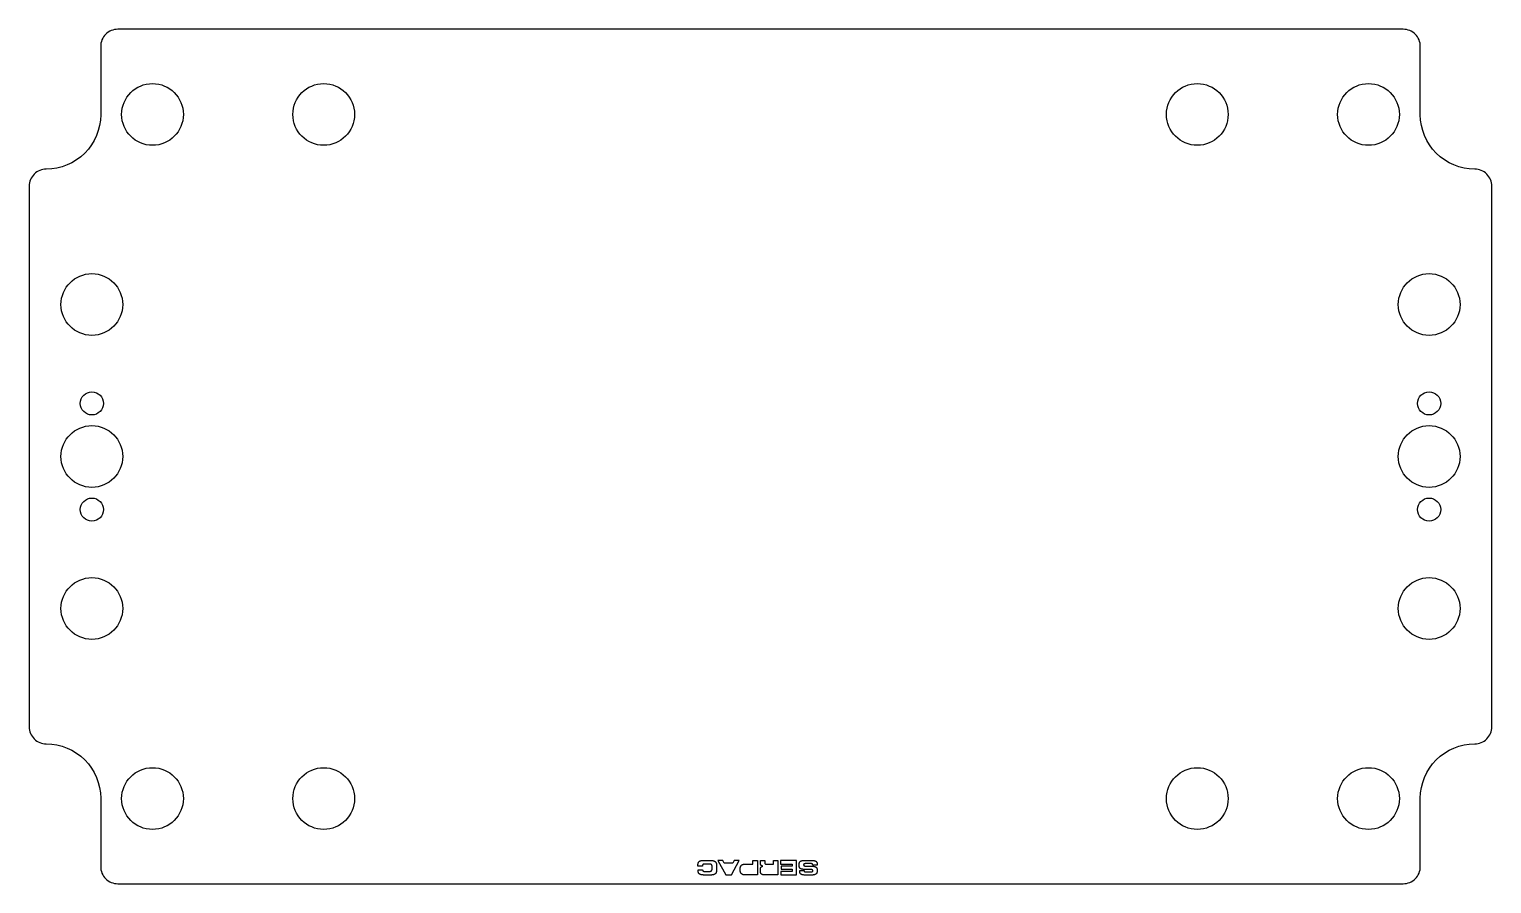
# Model space of a CAD drawing. Header units: millimetres. Extents: x -96 to 96, y -56 to 56.
import ezdxf

# ---------------------------------------------------------------- set-up
doc = ezdxf.new("R2010")
doc.units = ezdxf.units.MM
doc.layers.get('0').update_dxf_attribs({"linetype": 'CONTINUOUS'})

msp = doc.modelspace()

# ---------------------------------------------------------------- linework, layer by layer
for p, q in [((-8.23, -53.9), (-8.23, -53.72)), ((-7.54, -53.15), (-6.6, -53.15)), ((-6.7, -53.64), (-7.31, -53.64)), ((-5.77, -53.84), (-5.77, -54.4)), ((-2.14, -53.65), (-0.99, -53.65)), ((-0.99, -53.65), (-0.99, -53.17)), ((-0.99, -53.17), (-0.41, -53.17)), ((-0.41, -53.17), (-0.41, -55.06)), ((-0.01, -53.5), (-0.01, -53.17)), ((-0.01, -53.17), (0.56, -53.17)), ((0.56, -53.17), (0.56, -53.4)), ((0.8, -53.66), (1.71, -53.66)), ((1.71, -53.66), (1.71, -53.17)), ((1.71, -53.17), (2.29, -53.17)), ((2.29, -53.17), (2.29, -55.06)), ((6.63, -53.58), (5.92, -53.58)), ((6.02, -53.15), (6.72, -53.15)), ((7.46, -53.79), (6.88, -53.79)), ((7.46, -53.66), (7.46, -53.79)), ((-7.65, -53.9), (-8.23, -53.9)), ((-8.21, -54.37), (-7.63, -54.37)), ((-7.63, -54.37), (-7.63, -54.42)), ((-7.36, -54.6), (-6.73, -54.6)), ((-6.6, -55.08), (-7.28, -55.08)), ((-6.37, -54.22), (-6.37, -54.02)), ((-2.67, -54.41), (-2.67, -54.25)), ((-0.41, -55.06), (-1.99, -55.06)), ((-0.02, -54.5), (-0.02, -54.38)), ((0.3, -53.92), (0.3, -53.91)), ((2.29, -55.06), (0.54, -55.06)), ((5.16, -54.52), (5.16, -54.46)), ((5.16, -54.46), (5.74, -54.46)), ((6.7, -55.08), (5.89, -55.08)), ((6.02, -54.66), (6.66, -54.66))]:
    msp.add_line(p, q)
msp.add_lwpolyline([(-93.98, -37.82, -0.414214), (-86.83, -44.97), (-86.83, -53.97, 0.414214), (-84.58, -56.22), (84.58, -56.22, 0.414214), (86.83, -53.97), (86.83, -44.97, -0.414214), (93.98, -37.82, 0.414214), (96.23, -35.57), (96.23, 35.57, 0.414214), (93.98, 37.82, -0.414214), (86.83, 44.97), (86.83, 53.97, 0.414214), (84.58, 56.22), (-84.58, 56.22, 0.414214), (-86.83, 53.97), (-86.83, 44.97, -0.414214), (-93.98, 37.82, 0.414214), (-96.23, 35.57), (-96.23, -35.57, 0.414214)], format="xyb", close=True)
for points in [[(-4.58, -55.06), (-3.83, -55.06), (-2.81, -53.17), (-3.45, -53.17), (-3.62, -53.51), (-4.79, -53.51), (-4.97, -53.17), (-5.62, -53.17)], [(2.63, -53.63), (4.15, -53.63), (4.15, -53.93), (2.74, -53.93), (2.74, -54.32), (4.15, -54.32), (4.15, -54.62), (2.66, -54.62), (2.66, -55.06), (4.72, -55.06), (4.72, -53.17), (2.63, -53.17)]]:
    msp.add_lwpolyline(points, close=True)
for centre, radius in [((-80.01, 45.01), 4.06), ((-57.48, 45.01), 4.06), ((57.48, 45.01), 4.06), ((80.01, 45.01), 4.06), ((-87.99, 20), 4.06), ((87.99, 20), 4.06), ((-87.99, 6.99), 1.52), ((87.99, 6.99), 1.52), ((-87.99, 0), 4.06), ((87.99, 0), 4.06), ((-87.99, -6.99), 1.52), ((87.99, -6.99), 1.52), ((-87.99, -20), 4.06), ((87.99, -20), 4.06), ((-80.01, -45.01), 4.06), ((-57.48, -45.01), 4.06), ((57.48, -45.01), 4.06), ((80.01, -45.01), 4.06)]:
    msp.add_circle(centre, radius)
for points, knots in [([(-8.23, -53.72), (-8.23, -53.7), (-8.23, -53.66), (-8.22, -53.6), (-8.21, -53.54), (-8.2, -53.49), (-8.18, -53.44), (-8.16, -53.39), (-8.13, -53.35), (-8.11, -53.33), (-8.1, -53.32)], [0, 0, 0, 0, 0.150718, 0.292615, 0.42543, 0.549973, 0.669452, 0.783299, 0.892563, 1, 1, 1, 1]), ([(-8.1, -53.32), (-8.09, -53.3), (-8.06, -53.28), (-8, -53.24), (-7.94, -53.22), (-7.88, -53.19), (-7.8, -53.18), (-7.72, -53.16), (-7.63, -53.16), (-7.57, -53.15), (-7.54, -53.15)], [0, 0, 0, 0, 0.097968, 0.200272, 0.309594, 0.426616, 0.553964, 0.691257, 0.839924, 1, 1, 1, 1]), ([(-7.56, -53.67), (-7.57, -53.67), (-7.58, -53.68), (-7.6, -53.7), (-7.62, -53.73), (-7.63, -53.75), (-7.64, -53.78), (-7.65, -53.82), (-7.65, -53.86), (-7.65, -53.88), (-7.65, -53.9)], [0, 0, 0, 0, 0.099707, 0.2016, 0.307369, 0.421278, 0.546481, 0.68321, 0.833975, 1, 1, 1, 1]), ([(-7.31, -53.64), (-7.33, -53.64), (-7.36, -53.64), (-7.4, -53.64), (-7.44, -53.64), (-7.47, -53.65), (-7.5, -53.65), (-7.52, -53.66), (-7.54, -53.66), (-7.56, -53.67), (-7.56, -53.67)], [0, 0, 0, 0, 0.183178, 0.349943, 0.498954, 0.631767, 0.747064, 0.84722, 0.930788, 1, 1, 1, 1]), ([(-6.43, -53.72), (-6.43, -53.72), (-6.45, -53.7), (-6.47, -53.69), (-6.5, -53.67), (-6.53, -53.66), (-6.57, -53.65), (-6.61, -53.64), (-6.65, -53.64), (-6.68, -53.64), (-6.7, -53.64)], [0, 0, 0, 0, 0.096303, 0.197213, 0.304561, 0.421148, 0.547307, 0.68548, 0.836493, 1, 1, 1, 1]), ([(-6.6, -53.15), (-6.57, -53.15), (-6.5, -53.16), (-6.41, -53.16), (-6.32, -53.17), (-6.24, -53.19), (-6.17, -53.21), (-6.1, -53.23), (-6.04, -53.26), (-6.01, -53.28), (-5.99, -53.29)], [0, 0, 0, 0, 0.160588, 0.310141, 0.449094, 0.576794, 0.695344, 0.804621, 0.905959, 1, 1, 1, 1]), ([(-6.37, -54.02), (-6.37, -54), (-6.37, -53.97), (-6.37, -53.92), (-6.37, -53.88), (-6.38, -53.84), (-6.39, -53.8), (-6.4, -53.77), (-6.41, -53.75), (-6.42, -53.73), (-6.43, -53.72)], [0, 0, 0, 0, 0.168937, 0.324415, 0.466907, 0.595757, 0.713526, 0.818786, 0.913202, 1, 1, 1, 1]), ([(-5.99, -53.29), (-5.98, -53.3), (-5.94, -53.33), (-5.89, -53.38), (-5.86, -53.44), (-5.83, -53.51), (-5.8, -53.58), (-5.78, -53.66), (-5.77, -53.74), (-5.77, -53.81), (-5.77, -53.84)], [0, 0, 0, 0, 0.109493, 0.21905, 0.331593, 0.448565, 0.572224, 0.704195, 0.84643, 1, 1, 1, 1]), ([(-2.67, -54.25), (-2.67, -54.23), (-2.67, -54.19), (-2.66, -54.14), (-2.66, -54.08), (-2.64, -54.03), (-2.63, -53.98), (-2.61, -53.93), (-2.59, -53.89), (-2.57, -53.86), (-2.56, -53.85)], [0, 0, 0, 0, 0.141687, 0.276831, 0.40684, 0.531448, 0.652456, 0.770394, 0.886053, 1, 1, 1, 1]), ([(-2.56, -53.85), (-2.55, -53.83), (-2.52, -53.8), (-2.48, -53.76), (-2.44, -53.73), (-2.38, -53.7), (-2.33, -53.68), (-2.27, -53.66), (-2.21, -53.65), (-2.16, -53.65), (-2.14, -53.65)], [0, 0, 0, 0, 0.122076, 0.241666, 0.359187, 0.477798, 0.599216, 0.725671, 0.858807, 1, 1, 1, 1]), ([(0.08, -53.81), (0.07, -53.8), (0.06, -53.78), (0.04, -53.75), (0.02, -53.72), (0.01, -53.68), (0, -53.64), (-0.01, -53.59), (-0.01, -53.55), (-0.01, -53.51), (-0.01, -53.5)], [0, 0, 0, 0, 0.102488, 0.209449, 0.321902, 0.440285, 0.565792, 0.700539, 0.84548, 1, 1, 1, 1]), ([(0.3, -53.91), (0.29, -53.91), (0.27, -53.9), (0.23, -53.89), (0.2, -53.88), (0.17, -53.87), (0.14, -53.86), (0.12, -53.84), (0.1, -53.83), (0.09, -53.81), (0.08, -53.81)], [0, 0, 0, 0, 0.150336, 0.291826, 0.425948, 0.552845, 0.672078, 0.785938, 0.895011, 1, 1, 1, 1]), ([(0.56, -53.4), (0.56, -53.41), (0.56, -53.44), (0.57, -53.47), (0.57, -53.5), (0.58, -53.53), (0.58, -53.55), (0.59, -53.57), (0.6, -53.59), (0.61, -53.61), (0.63, -53.62), (0.65, -53.63), (0.67, -53.64), (0.69, -53.65), (0.71, -53.66), (0.74, -53.66), (0.77, -53.66), (0.79, -53.66), (0.8, -53.66)], [0, 0, 0, 0, 0.085965, 0.164861, 0.237021, 0.304444, 0.364842, 0.42045, 0.471064, 0.518834, 0.565538, 0.614232, 0.666021, 0.721827, 0.783486, 0.849523, 0.922175, 1, 1, 1, 1]), ([(5.08, -53.75), (5.08, -53.72), (5.08, -53.68), (5.09, -53.63), (5.09, -53.57), (5.1, -53.52), (5.11, -53.47), (5.12, -53.43), (5.14, -53.4), (5.16, -53.36), (5.18, -53.33), (5.2, -53.31), (5.23, -53.28), (5.26, -53.26), (5.3, -53.24), (5.34, -53.22), (5.39, -53.21), (5.42, -53.2), (5.43, -53.2)], [0, 0, 0, 0, 0.086418, 0.167296, 0.242203, 0.31144, 0.37632, 0.435889, 0.490852, 0.542013, 0.591393, 0.641928, 0.694063, 0.748162, 0.805105, 0.866316, 0.931108, 1, 1, 1, 1]), ([(5.5, -54.32), (5.48, -54.31), (5.44, -54.3), (5.39, -54.29), (5.34, -54.27), (5.3, -54.25), (5.26, -54.23), (5.22, -54.21), (5.19, -54.18), (5.17, -54.15), (5.15, -54.11), (5.13, -54.08), (5.11, -54.03), (5.1, -53.98), (5.09, -53.93), (5.09, -53.87), (5.08, -53.81), (5.08, -53.77), (5.08, -53.75)], [0, 0, 0, 0, 0.074101, 0.143442, 0.207889, 0.267663, 0.323656, 0.376684, 0.426757, 0.47538, 0.524732, 0.577909, 0.635344, 0.697698, 0.764867, 0.837537, 0.916014, 1, 1, 1, 1]), ([(5.43, -53.2), (5.45, -53.19), (5.49, -53.18), (5.54, -53.18), (5.61, -53.17), (5.68, -53.16), (5.75, -53.16), (5.84, -53.16), (5.93, -53.15), (5.99, -53.15), (6.02, -53.15)], [0, 0, 0, 0, 0.084902, 0.181358, 0.288997, 0.407862, 0.538132, 0.680396, 0.834128, 1, 1, 1, 1]), ([(5.75, -53.6), (5.75, -53.61), (5.73, -53.61), (5.72, -53.62), (5.7, -53.64), (5.69, -53.65), (5.68, -53.67), (5.68, -53.69), (5.68, -53.71), (5.67, -53.73), (5.67, -53.73)], [0, 0, 0, 0, 0.126274, 0.244753, 0.36001, 0.47717, 0.595227, 0.720116, 0.855219, 1, 1, 1, 1]), ([(5.67, -53.73), (5.68, -53.75), (5.68, -53.77), (5.68, -53.81), (5.7, -53.83), (5.71, -53.85), (5.72, -53.85)], [0, 0, 0, 0, 0.305456, 0.565937, 0.790646, 1, 1, 1, 1]), ([(5.72, -53.85), (5.72, -53.86), (5.73, -53.86), (5.75, -53.87), (5.78, -53.88), (5.8, -53.88), (5.83, -53.89), (5.87, -53.89), (5.91, -53.9), (5.93, -53.9), (5.95, -53.9)], [0, 0, 0, 0, 0.075691, 0.16512, 0.267989, 0.383971, 0.515328, 0.66174, 0.823904, 1, 1, 1, 1]), ([(5.92, -53.58), (5.9, -53.58), (5.87, -53.58), (5.82, -53.58), (5.78, -53.59), (5.76, -53.6), (5.75, -53.6)], [0, 0, 0, 0, 0.316849, 0.587256, 0.812592, 1, 1, 1, 1]), ([(6.82, -53.61), (6.81, -53.61), (6.8, -53.6), (6.79, -53.59), (6.77, -53.59), (6.75, -53.58), (6.72, -53.58), (6.69, -53.58), (6.66, -53.58), (6.64, -53.58), (6.63, -53.58)], [0, 0, 0, 0, 0.079661, 0.170639, 0.273097, 0.390603, 0.520884, 0.665952, 0.824339, 1, 1, 1, 1]), ([(6.72, -53.15), (6.75, -53.15), (6.82, -53.15), (6.91, -53.16), (6.99, -53.17), (7.07, -53.18), (7.13, -53.19), (7.19, -53.21), (7.24, -53.23), (7.27, -53.25), (7.29, -53.26)], [0, 0, 0, 0, 0.169369, 0.32532, 0.468069, 0.597912, 0.715374, 0.820903, 0.915488, 1, 1, 1, 1]), ([(6.88, -53.79), (6.88, -53.78), (6.88, -53.76), (6.88, -53.73), (6.87, -53.7), (6.86, -53.68), (6.86, -53.66), (6.84, -53.64), (6.83, -53.62), (6.82, -53.61), (6.82, -53.61)], [0, 0, 0, 0, 0.168345, 0.322345, 0.4628, 0.588427, 0.704572, 0.809577, 0.907564, 1, 1, 1, 1]), ([(7.29, -53.26), (7.3, -53.27), (7.33, -53.28), (7.36, -53.32), (7.39, -53.36), (7.42, -53.41), (7.44, -53.47), (7.45, -53.53), (7.46, -53.59), (7.46, -53.64), (7.46, -53.66)], [0, 0, 0, 0, 0.10969, 0.218371, 0.329729, 0.445969, 0.569789, 0.702062, 0.845414, 1, 1, 1, 1]), ([(-8.15, -54.79), (-8.16, -54.78), (-8.17, -54.76), (-8.18, -54.71), (-8.19, -54.67), (-8.2, -54.62), (-8.2, -54.56), (-8.21, -54.5), (-8.21, -54.44), (-8.21, -54.39), (-8.21, -54.37)], [0, 0, 0, 0, 0.088652, 0.187373, 0.295512, 0.414971, 0.544234, 0.684605, 0.837063, 1, 1, 1, 1]), ([(-7.28, -55.08), (-7.32, -55.08), (-7.38, -55.08), (-7.47, -55.08), (-7.56, -55.07), (-7.64, -55.07), (-7.71, -55.06), (-7.78, -55.05), (-7.84, -55.03), (-7.89, -55.02), (-7.94, -55), (-7.98, -54.98), (-8.02, -54.95), (-8.05, -54.93), (-8.08, -54.9), (-8.11, -54.87), (-8.13, -54.83), (-8.15, -54.81), (-8.15, -54.79)], [0, 0, 0, 0, 0.102661, 0.198367, 0.287167, 0.369545, 0.444833, 0.513425, 0.575972, 0.631951, 0.683515, 0.732732, 0.779681, 0.824942, 0.869217, 0.912582, 0.955829, 1, 1, 1, 1]), ([(-7.63, -54.42), (-7.63, -54.44), (-7.63, -54.46), (-7.61, -54.5), (-7.59, -54.53), (-7.56, -54.56), (-7.52, -54.57), (-7.47, -54.59), (-7.42, -54.6), (-7.38, -54.6), (-7.36, -54.6)], [0, 0, 0, 0, 0.113321, 0.216719, 0.316885, 0.422707, 0.539744, 0.672312, 0.825038, 1, 1, 1, 1]), ([(-6.73, -54.6), (-6.71, -54.6), (-6.68, -54.6), (-6.63, -54.59), (-6.59, -54.58), (-6.55, -54.57), (-6.51, -54.56), (-6.48, -54.54), (-6.46, -54.52), (-6.44, -54.5), (-6.43, -54.5)], [0, 0, 0, 0, 0.159142, 0.306138, 0.442873, 0.568032, 0.684458, 0.793995, 0.899043, 1, 1, 1, 1]), ([(-5.99, -54.95), (-6.01, -54.96), (-6.04, -54.98), (-6.1, -55.01), (-6.17, -55.03), (-6.24, -55.05), (-6.32, -55.06), (-6.41, -55.07), (-6.5, -55.08), (-6.57, -55.08), (-6.6, -55.08)], [0, 0, 0, 0, 0.093842, 0.194802, 0.304013, 0.42271, 0.550352, 0.689476, 0.839214, 1, 1, 1, 1]), ([(-6.43, -54.5), (-6.43, -54.49), (-6.42, -54.47), (-6.4, -54.45), (-6.39, -54.42), (-6.38, -54.38), (-6.37, -54.35), (-6.37, -54.31), (-6.37, -54.26), (-6.37, -54.23), (-6.37, -54.22)], [0, 0, 0, 0, 0.095507, 0.196996, 0.30645, 0.42324, 0.552393, 0.690529, 0.839555, 1, 1, 1, 1]), ([(-5.77, -54.4), (-5.77, -54.43), (-5.77, -54.49), (-5.78, -54.58), (-5.8, -54.66), (-5.83, -54.73), (-5.86, -54.8), (-5.89, -54.86), (-5.94, -54.91), (-5.98, -54.93), (-5.99, -54.95)], [0, 0, 0, 0, 0.152509, 0.294936, 0.42712, 0.550998, 0.667629, 0.780354, 0.890047, 1, 1, 1, 1]), ([(-2.53, -54.88), (-2.55, -54.86), (-2.57, -54.84), (-2.6, -54.79), (-2.62, -54.74), (-2.64, -54.68), (-2.65, -54.62), (-2.66, -54.56), (-2.67, -54.49), (-2.67, -54.44), (-2.67, -54.41)], [0, 0, 0, 0, 0.104359, 0.212114, 0.324688, 0.443079, 0.569602, 0.704048, 0.847266, 1, 1, 1, 1]), ([(-1.99, -55.06), (-2.02, -55.06), (-2.08, -55.06), (-2.16, -55.05), (-2.24, -55.04), (-2.32, -55.02), (-2.38, -54.99), (-2.44, -54.96), (-2.49, -54.92), (-2.52, -54.89), (-2.53, -54.88)], [0, 0, 0, 0, 0.155904, 0.301057, 0.436235, 0.56179, 0.679178, 0.790043, 0.896084, 1, 1, 1, 1]), ([(-0.02, -54.38), (-0.02, -54.36), (-0.02, -54.33), (-0.02, -54.29), (-0.01, -54.24), (-0.01, -54.2), (0, -54.17), (0.01, -54.14), (0.03, -54.11), (0.04, -54.09), (0.04, -54.08)], [0, 0, 0, 0, 0.156857, 0.304265, 0.441473, 0.56998, 0.689346, 0.799593, 0.90334, 1, 1, 1, 1]), ([(0.09, -54.91), (0.08, -54.9), (0.06, -54.87), (0.04, -54.83), (0.02, -54.79), (0.01, -54.74), (-0.01, -54.69), (-0.02, -54.63), (-0.02, -54.57), (-0.02, -54.52), (-0.02, -54.5)], [0, 0, 0, 0, 0.101619, 0.208247, 0.319407, 0.438311, 0.564938, 0.700363, 0.845163, 1, 1, 1, 1]), ([(0.04, -54.08), (0.05, -54.07), (0.06, -54.05), (0.08, -54.02), (0.11, -54), (0.14, -53.98), (0.18, -53.96), (0.21, -53.94), (0.26, -53.93), (0.29, -53.92), (0.3, -53.92)], [0, 0, 0, 0, 0.108596, 0.218778, 0.332432, 0.451326, 0.57623, 0.708139, 0.85014, 1, 1, 1, 1]), ([(0.54, -55.06), (0.52, -55.06), (0.47, -55.06), (0.4, -55.05), (0.33, -55.04), (0.27, -55.02), (0.22, -55), (0.17, -54.98), (0.13, -54.94), (0.1, -54.92), (0.09, -54.91)], [0, 0, 0, 0, 0.155187, 0.299527, 0.433874, 0.559292, 0.676793, 0.788151, 0.8952, 1, 1, 1, 1]), ([(5.27, -54.93), (5.26, -54.92), (5.25, -54.9), (5.22, -54.86), (5.2, -54.82), (5.19, -54.77), (5.17, -54.71), (5.17, -54.66), (5.16, -54.59), (5.16, -54.55), (5.16, -54.52)], [0, 0, 0, 0, 0.095723, 0.197354, 0.305574, 0.423082, 0.549992, 0.688318, 0.837809, 1, 1, 1, 1]), ([(5.89, -55.08), (5.85, -55.08), (5.78, -55.08), (5.68, -55.07), (5.59, -55.06), (5.51, -55.04), (5.43, -55.02), (5.37, -55), (5.32, -54.97), (5.29, -54.94), (5.27, -54.93)], [0, 0, 0, 0, 0.169903, 0.325039, 0.467045, 0.595967, 0.711921, 0.816724, 0.912407, 1, 1, 1, 1]), ([(6.19, -54.35), (6.15, -54.35), (6.07, -54.35), (5.96, -54.35), (5.86, -54.34), (5.77, -54.34), (5.69, -54.34), (5.62, -54.33), (5.56, -54.32), (5.52, -54.32), (5.5, -54.32)], [0, 0, 0, 0, 0.173478, 0.333288, 0.478906, 0.610884, 0.728696, 0.832996, 0.923226, 1, 1, 1, 1]), ([(5.74, -54.46), (5.74, -54.47), (5.74, -54.49), (5.74, -54.52), (5.74, -54.54), (5.75, -54.56), (5.75, -54.58), (5.76, -54.59), (5.77, -54.6), (5.78, -54.61), (5.78, -54.61)], [0, 0, 0, 0, 0.17355, 0.330849, 0.472346, 0.601489, 0.717232, 0.82033, 0.912617, 1, 1, 1, 1]), ([(5.78, -54.61), (5.78, -54.62), (5.79, -54.62), (5.81, -54.63), (5.84, -54.64), (5.87, -54.65), (5.9, -54.65), (5.93, -54.66), (5.97, -54.66), (6, -54.66), (6.02, -54.66)], [0, 0, 0, 0, 0.074982, 0.161861, 0.262646, 0.378227, 0.508729, 0.655212, 0.819373, 1, 1, 1, 1]), ([(5.95, -53.9), (5.96, -53.9), (5.99, -53.9), (6.03, -53.9), (6.09, -53.91), (6.15, -53.91), (6.22, -53.91), (6.3, -53.91), (6.39, -53.91), (6.45, -53.91), (6.49, -53.91)], [0, 0, 0, 0, 0.071747, 0.158065, 0.260379, 0.377285, 0.510181, 0.658383, 0.821191, 1, 1, 1, 1]), ([(6.64, -54.35), (6.63, -54.35), (6.61, -54.35), (6.58, -54.35), (6.53, -54.35), (6.48, -54.35), (6.42, -54.35), (6.35, -54.35), (6.27, -54.35), (6.22, -54.35), (6.19, -54.35)], [0, 0, 0, 0, 0.059894, 0.138061, 0.235336, 0.350867, 0.48469, 0.637622, 0.809669, 1, 1, 1, 1]), ([(6.49, -53.91), (6.52, -53.91), (6.59, -53.91), (6.69, -53.91), (6.78, -53.92), (6.87, -53.92), (6.94, -53.93), (7.01, -53.93), (7.07, -53.94), (7.11, -53.95), (7.13, -53.95)], [0, 0, 0, 0, 0.166384, 0.321033, 0.464017, 0.594757, 0.713302, 0.820362, 0.916062, 1, 1, 1, 1]), ([(6.88, -54.51), (6.88, -54.5), (6.88, -54.48), (6.87, -54.44), (6.85, -54.41), (6.84, -54.4), (6.82, -54.39), (6.8, -54.38), (6.78, -54.37), (6.76, -54.37), (6.74, -54.36), (6.71, -54.36), (6.68, -54.35), (6.65, -54.35), (6.64, -54.35)], [0, 0, 0, 0, 0.119945, 0.223335, 0.313581, 0.396599, 0.442149, 0.494232, 0.555506, 0.625999, 0.705131, 0.793787, 0.892471, 1, 1, 1, 1]), ([(6.66, -54.66), (6.68, -54.66), (6.71, -54.66), (6.75, -54.65), (6.79, -54.64), (6.82, -54.62), (6.85, -54.6), (6.87, -54.58), (6.88, -54.55), (6.88, -54.53), (6.88, -54.51)], [0, 0, 0, 0, 0.172162, 0.323119, 0.455154, 0.57225, 0.677186, 0.779967, 0.884354, 1, 1, 1, 1]), ([(7.35, -54.91), (7.34, -54.91), (7.33, -54.93), (7.3, -54.95), (7.28, -54.97), (7.25, -54.98), (7.22, -55), (7.18, -55.01), (7.15, -55.03), (7.11, -55.04), (7.06, -55.05), (7.02, -55.06), (6.97, -55.06), (6.92, -55.07), (6.87, -55.08), (6.81, -55.08), (6.76, -55.08), (6.72, -55.08), (6.7, -55.08)], [0, 0, 0, 0, 0.042994, 0.087689, 0.134077, 0.182494, 0.233479, 0.287016, 0.343329, 0.402765, 0.46531, 0.531214, 0.600474, 0.673198, 0.749529, 0.82894, 0.912589, 1, 1, 1, 1]), ([(7.13, -53.95), (7.14, -53.96), (7.17, -53.97), (7.22, -53.98), (7.26, -54), (7.3, -54.02), (7.33, -54.04), (7.36, -54.07), (7.38, -54.09), (7.39, -54.11), (7.4, -54.12)], [0, 0, 0, 0, 0.152059, 0.294447, 0.428249, 0.553241, 0.671833, 0.784099, 0.893148, 1, 1, 1, 1]), ([(7.46, -54.48), (7.46, -54.5), (7.46, -54.55), (7.45, -54.62), (7.44, -54.68), (7.43, -54.74), (7.42, -54.79), (7.4, -54.83), (7.38, -54.87), (7.36, -54.9), (7.35, -54.91)], [0, 0, 0, 0, 0.166055, 0.319173, 0.459701, 0.588304, 0.704972, 0.811567, 0.909049, 1, 1, 1, 1]), ([(7.4, -54.12), (7.4, -54.13), (7.41, -54.15), (7.42, -54.19), (7.43, -54.22), (7.44, -54.26), (7.45, -54.31), (7.45, -54.36), (7.46, -54.42), (7.46, -54.46), (7.46, -54.48)], [0, 0, 0, 0, 0.086585, 0.182708, 0.290246, 0.408019, 0.538145, 0.679204, 0.833463, 1, 1, 1, 1])]:
    msp.add_open_spline(points, degree=3, knots=knots)

doc.saveas('drawing.dxf')
